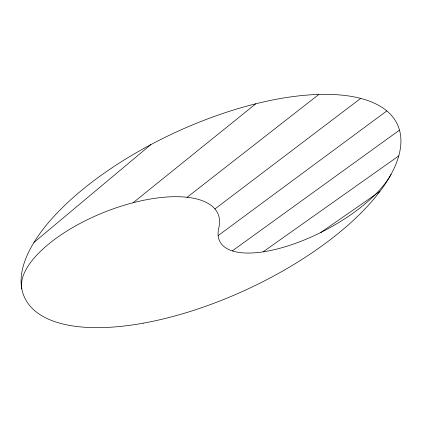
<?xml version="1.0" encoding="UTF-8"?>
<svg xmlns="http://www.w3.org/2000/svg" width="422" height="422" viewBox="0 0 422 422"><rect width="100%" height="100%" fill="white"/><g stroke="black" fill="none" stroke-linecap="round" stroke-linejoin="round"><path stroke-width="0.63" d="M33.955 242.444L150.854 144.619M133.072 202.755L255.795 103.786M187.099 197.306L318.884 94.428M214.919 208.98L360.715 98.405M218.158 235.597L386.826 110.933M232.311 250.879L399.497 130.134M263.133 251.834L398.753 155.913M320.825 232.469L379.895 191.477M391.115 174.26A98.215 38.718 -27.6 0 1 286.796 246.269A98.215 38.718 -27.6 0 1 218.812 227.827A105.189 44.278 -21.8 0 0 122.359 205.809A105.189 44.278 -21.8 0 0 21.844 289.054M143.274 323.168A205.519 86.267 -24.9 0 0 398.532 127.138A205.519 86.267 -24.9 0 0 91.199 182.705A205.519 86.267 -24.9 0 0 143.274 323.168"/></g></svg>
